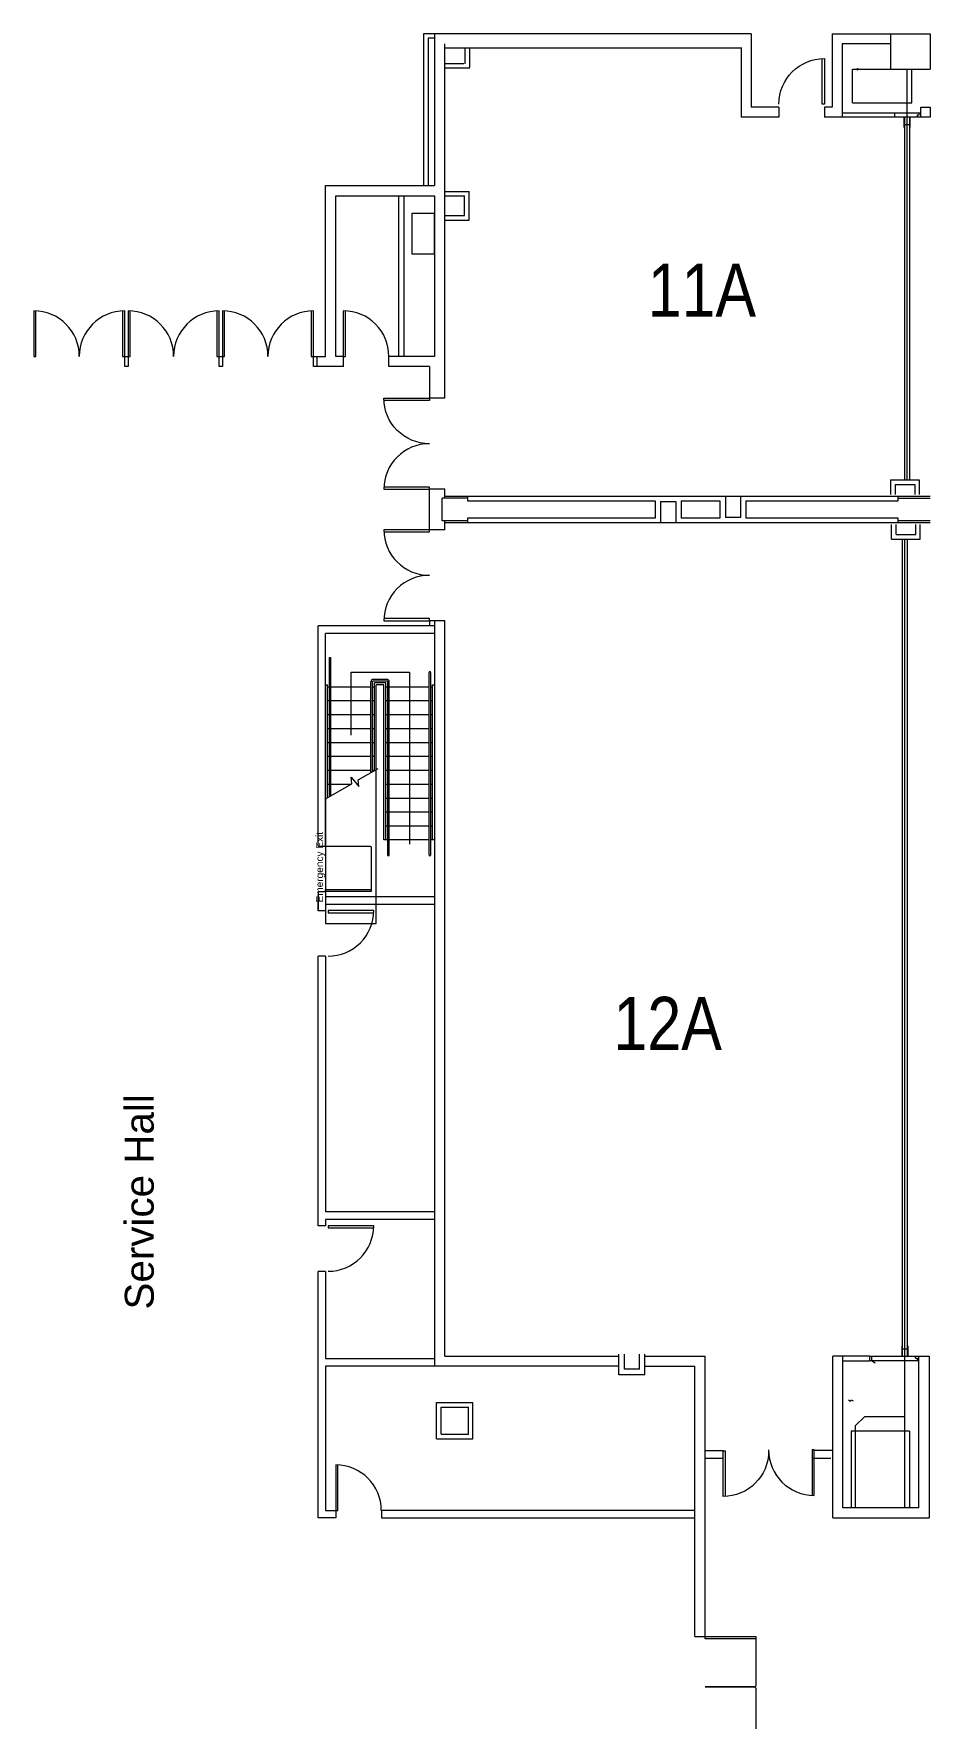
# Model space of a CAD drawing. Header units: inches. Extents: x -3410 to 5259, y -1080 to 3208.
# Drawn here: x 1470 to 2178, y 1185 to 2517 of the extents above; entities that cross this region are included whole.
import ezdxf

# ---------------------------------------------------------------- set-up
doc = ezdxf.new("R2010")
doc.units = ezdxf.units.IN
doc.header["$LTSCALE"] = 48
doc.header["$MEASUREMENT"] = 0
for name, color, linetype, lineweight in [('Venue-Airwalls', 7, 'Continuous', 5), ('Venue-Fire Apparatus and Text', 7, 'Continuous', 5), ('Venue-Text', 5, 'Continuous', 5), ('Venue-Text-Room ID', 5, 'Continuous', 5), ('Venue-Walls and Doors', 7, 'Continuous', 5)]:
    doc.layers.add(name, color=color, linetype=linetype, lineweight=lineweight)
doc.styles.add('Arial', font='Arial')
doc.styles.add('Arial Narrow', font='ARIALN.TTF')

# ---------------------------------------------------------------- blocks, each defined once
blk = doc.blocks.new('Group-22-1-1')
at = {"layer": 'Venue-Walls and Doors', "color": 7, "linetype": 'Continuous', "flags": 128}
blk.add_lwpolyline([(311.237, 679.77), (346.237, 679.77, -0.41421356), (347.237, 678.77), (347.237, 643.77), (311.237, 643.77), (311.237, 645.519), (347.237, 645.519)], format="xyb", dxfattribs=at)
blk = doc.blocks.new('Group-24-1-1')
at = {"layer": 'Venue-Walls and Doors', "color": 7, "linetype": 'Continuous', "flags": 128}
blk.add_lwpolyline([(355.239, 154.752, 0.41421356), (319.239, 190.752), (319.239, 154.752), (320.988, 154.752), (320.988, 190.752)], format="xyb", dxfattribs=at)
blk = doc.blocks.new('Group-32-1-1')
at = {"layer": 'Venue-Walls and Doors', "color": 7, "linetype": 'Continuous', "flags": 128}
blk.add_lwpolyline([(361.242, 1066.752), (361.242, 1066.753, 0.41420543), (325.243, 1102.753), (325.242, 1102.753), (325.242, 1066.753), (326.991, 1066.753), (326.992, 1102.753)], format="xyb", dxfattribs=at)
blk = doc.blocks.new('Group-33-1-1')
at = {"layer": 'Venue-Walls and Doors', "color": 7, "linetype": 'Continuous', "flags": 128}
blk.add_lwpolyline([(357.239, 927.995), (393.239, 927.995), (393.239, 929.744), (357.239, 929.745), (357.239, 929.744, 0.41420543), (393.238, 893.744), (393.239, 893.744, 0.4142217), (357.239, 857.745), (393.239, 857.744), (393.239, 859.494), (357.239, 859.494)], format="xyb", dxfattribs=at)
blk = doc.blocks.new('Group-34-1-1')
at = {"layer": 'Venue-Walls and Doors', "color": 7, "linetype": 'Continuous', "flags": 128}
blk.add_lwpolyline([(313.239, 592.745, 0.4142217), (349.238, 628.745), (313.238, 628.745), (313.238, 626.996), (349.238, 626.996)], format="xyb", dxfattribs=at)
blk = doc.blocks.new('Group-63-1')
at = {"layer": 'Venue-Walls and Doors', "color": 7, "linetype": 'Continuous', "flags": 128}
blk.add_lwpolyline([(150.989, 1102.75), (150.989, 1066.75), (152.738, 1066.75), (152.738, 1102.75, 0.41421356), (116.738, 1066.75, 0.41421356), (80.738, 1102.75), (80.738, 1066.75), (82.488, 1066.75), (82.488, 1102.75)], format="xyb", dxfattribs=at)
blk = doc.blocks.new('Group-64-1')
at = {"layer": 'Venue-Walls and Doors', "color": 7, "linetype": 'Continuous', "flags": 128}
blk.add_lwpolyline([(225.489, 1102.75), (225.489, 1066.75), (227.238, 1066.75), (227.238, 1102.75, 0.41421356), (191.238, 1066.75, 0.41421356), (155.238, 1102.75), (155.238, 1066.75), (156.988, 1066.75), (156.988, 1102.75)], format="xyb", dxfattribs=at)
blk = doc.blocks.new('Group-65-1')
at = {"layer": 'Venue-Walls and Doors', "color": 7, "linetype": 'Continuous', "flags": 128}
blk.add_lwpolyline([(299.989, 1102.75), (299.989, 1066.75), (301.738, 1066.75), (301.738, 1102.75, 0.41421356), (265.738, 1066.75, 0.41421356), (229.738, 1102.75), (229.738, 1066.75), (231.488, 1066.75), (231.488, 1102.75)], format="xyb", dxfattribs=at)
blk = doc.blocks.new('Group-68-1')
at = {"layer": 'Venue-Walls and Doors', "color": 7, "linetype": 'Continuous', "flags": 128}
blk.add_lwpolyline([(650.918, 53.305), (610.918, 53.305), (610.918, 55.249), (650.918, 55.249), (650.918, 16.249, -0.41421356), (649.918, 15.249), (610.918, 15.249), (649.918, 15.249, -0.41421356), (650.918, 14.249), (650.918, -24.751), (610.918, -24.751), (610.918, -22.807), (650.918, -22.807)], format="xyb", dxfattribs=at)
blk = doc.blocks.new('Group-168-1')
at = {"layer": 'Venue-Walls and Doors', "color": 7, "linetype": 'Continuous', "flags": 128}
blk.add_lwpolyline([(313.239, 343.745, 0.41421356), (349.239, 379.745), (313.239, 379.745), (313.239, 377.996), (349.239, 377.996)], format="xyb", dxfattribs=at)
blk = doc.blocks.new('Group-241-1')
at = {"layer": 'Venue-Walls and Doors', "color": 7, "linetype": 'Continuous', "flags": 128}
blk.add_lwpolyline([(669.238, 1266.123), (669.238, 1266.124, -0.41420543), (705.237, 1302.124), (705.238, 1302.124), (705.238, 1266.124), (703.488, 1266.124), (703.488, 1302.124)], format="xyb", dxfattribs=at)
blk = doc.blocks.new('Group-243-1')
at = {"layer": 'Venue-Walls and Doors', "color": 7, "linetype": 'Continuous', "flags": 128}
blk.add_lwpolyline([(393.239, 997.754, -0.41421356), (357.239, 1033.754), (393.239, 1033.754), (393.239, 1032.005), (357.239, 1032.005)], format="xyb", dxfattribs=at)
blk = doc.blocks.new('Group-244-1')
at = {"layer": 'Venue-Walls and Doors', "color": 7, "linetype": 'Continuous', "flags": 128}
blk.add_lwpolyline([(393.239, 997.754, 0.41421356), (357.239, 961.754), (393.239, 961.754), (393.239, 963.503), (357.239, 963.503)], format="xyb", dxfattribs=at)
blk = doc.blocks.new('Group-246-1')
at = {"layer": 'Venue-Walls and Doors', "color": 7, "linetype": 'Continuous', "flags": 128}
blk.add_lwpolyline([(661.128, 201.748, -0.41421356), (625.128, 165.748), (625.128, 201.748), (626.878, 201.748), (626.878, 165.748)], format="xyb", dxfattribs=at)
blk = doc.blocks.new('Group-247-1')
at = {"layer": 'Venue-Walls and Doors', "color": 7, "linetype": 'Continuous', "flags": 128}
blk.add_lwpolyline([(661.128, 202.623, 0.41421356), (697.128, 166.623), (697.128, 202.623), (695.378, 202.623), (695.378, 166.623)], format="xyb", dxfattribs=at)

msp = doc.modelspace()

# ---------------------------------------------------------------- linework, layer by layer
at = {"layer": 'Venue-Airwalls', "linetype": 'Continuous'}
for p, q in [((2159.2, 2488.7), (2159.2, 2164.1)), ((2157.2, 2450.7), (2157.2, 2164.1)), ((2161.2, 2450.7), (2161.2, 2164.1)), ((2155.7, 1471.8), (2155.7, 2117.4)), ((2157.7, 1351.8), (2157.7, 2117.4)), ((2159.7, 1471.8), (2159.7, 2117.4)), ((2155.2, 1479.8), (2155.2, 1471.8)), ((2160.2, 1471.8), (2160.2, 1479.8)), ((2155.7, 1477.6), (2159.7, 1477.6))]:
    msp.add_line(p, q, dxfattribs=at)
at = {"layer": 'Venue-Walls and Doors', "linetype": 'Continuous'}
for p, q in [((2036.2, 2516.7), (1777.4, 2516.7)), ((1777.4, 2516.7), (1777.4, 2396.7)), ((1786.2, 2516.7), (1786.2, 2396.7)), ((2036.2, 2516.7), (2036.2, 2458.7)), ((2100.2, 2516.7), (2100.2, 2458.7)), ((2100.2, 2516.7), (2177.7, 2516.7)), ((2146.2, 2516.7), (2146.2, 2488.7)), ((2177.7, 2516.7), (2177.7, 2488.7)), ((1786.2, 2513.1), (1781.1, 2513.1)), ((1781.1, 2513.1), (1781.1, 2396.7)), ((1794.2, 2228.8), (1794.2, 2508.7)), ((2028.2, 2505.2), (1794.2, 2505.2)), ((1810.4, 2493), (1810.4, 2505.2)), ((1814, 2490.2), (1814, 2505.2)), ((2028.2, 2505.9), (2028.2, 2450.7)), ((2146.2, 2508.7), (2108.2, 2508.7)), ((2108.2, 2508.7), (2108.2, 2450.7)), ((1809.4, 2493), (1794.2, 2493)), ((1814, 2489.4), (1794.2, 2489.4)), ((2116.3, 2488.6), (2147.7, 2488.7)), ((2116.3, 2462.1), (2116.3, 2488.6)), ((2146.2, 2488.7), (2177.7, 2488.7)), ((2163, 2462.1), (2163, 2488.7)), ((2058.2, 2450.7), (2028.2, 2450.7)), ((2058.2, 2458.7), (2036.2, 2458.7)), ((2058.2, 2458.7), (2058.2, 2450.7)), ((2100.2, 2458.7), (2094.2, 2458.7)), ((2094.2, 2458.7), (2094.2, 2450.7)), ((2177.7, 2450.7), (2094.2, 2450.7)), ((2108.2, 2454.2), (2170.3, 2454.2)), ((2116.3, 2462.1), (2163, 2462.1)), ((2149.8, 2450.7), (2149.8, 2454.2)), ((2156.7, 2450.7), (2156.7, 2442.7)), ((2161.7, 2442.7), (2161.7, 2450.7)), ((2167.5, 2450.7), (2167.5, 2452.5)), ((2167.5, 2452.5), (2168.8, 2452.5)), ((2168.8, 2452.5), (2168.8, 2454.2)), ((2170.3, 2458.7), (2177.7, 2458.7)), ((2170.3, 2450.7), (2170.3, 2458.7)), ((2177.7, 2458.7), (2177.7, 2450.7)), ((2161.2, 2444.7), (2157.2, 2444.7)), ((1700.2, 2261.7), (1700.2, 2396.8)), ((1700.2, 2396.7), (1786.2, 2396.7)), ((1708.2, 2388.7), (1786.2, 2388.7)), ((1708.2, 2261.7), (1708.2, 2388.7)), ((1757.9, 2261.7), (1757.9, 2388.7)), ((1762.2, 2261.7), (1762.2, 2388.7)), ((1786.2, 2388.7), (1786.2, 2371.7)), ((1794.2, 2392.1), (1813.5, 2392.1)), ((1794.2, 2388.5), (1809.9, 2388.5)), ((1809.9, 2373), (1809.9, 2388.5)), ((1813.5, 2369.4), (1813.5, 2392.1)), ((1786.2, 2372.7), (1786.2, 2261.7)), ((1794.2, 2373), (1809.9, 2373)), ((1794.2, 2369.4), (1813.5, 2369.4)), ((1693.2, 2261.7), (1693.2, 2253.7)), ((1714.2, 2261.7), (1708.2, 2261.7)), ((1714.2, 2253.7), (1714.2, 2261.8)), ((1750.2, 2253.7), (1750.2, 2261.8)), ((1786.2, 2261.7), (1750.2, 2261.7)), ((1782.2, 2253.7), (1750.2, 2253.7)), ((1782.2, 2253.7), (1782.2, 2228.8)), ((1790.2, 2228.8), (1782.2, 2228.8)), ((1794.2, 2228.8), (1782.2, 2228.8)), ((1782.2, 2124.7), (1782.2, 2156.8)), ((1794.2, 2156.8), (1782.2, 2156.8)), ((1794.2, 2149.6), (1794.2, 2156.8)), ((2146.3, 2164.1), (2169, 2164.1)), ((2146.3, 2164.1), (2146.3, 2152.7)), ((2149.9, 2160.5), (2165.4, 2160.5)), ((2149.9, 2160.5), (2149.9, 2152.7)), ((2165.4, 2160.5), (2165.4, 2152.7)), ((2169, 2164.1), (2169, 2152.7)), ((1812.2, 2149.6), (1792.2, 2149.6)), ((1792.2, 2131.9), (1792.2, 2149.6)), ((1794.2, 2151.2), (2177.7, 2151.2)), ((1812.2, 2151.2), (1812.2, 2147.6)), ((1812.2, 2147.6), (1960.4, 2147.6)), ((1960.4, 2147.6), (1960.4, 2133.9)), ((1964.7, 2147), (1964.7, 2130.2)), ((1964.7, 2147), (1976.7, 2147)), ((1976.7, 2147), (1976.7, 2130.2)), ((1980.9, 2147.6), (1980.9, 2133.9)), ((1980.9, 2147.6), (2011.6, 2147.6)), ((2011.6, 2147.6), (2011.6, 2133.9)), ((2015.9, 2151.2), (2015.9, 2134.5)), ((2027.9, 2151.2), (2027.9, 2134.5)), ((2032.1, 2147.6), (2032.1, 2133.9)), ((2032.1, 2147.6), (2152.2, 2147.6)), ((2152.2, 2147.6), (2152.2, 2151.2)), ((2152.2, 2149.6), (2177.7, 2149.6)), ((1812.2, 2131.9), (1792.2, 2131.9)), ((1794.2, 2124.7), (1794.2, 2131.9)), ((2177.7, 2130.2), (1794.2, 2130.2)), ((1812.2, 2133.9), (1812.2, 2130.2)), ((1960.4, 2133.9), (1812.2, 2133.9)), ((2011.6, 2133.9), (1980.9, 2133.9)), ((2027.9, 2134.5), (2015.9, 2134.5)), ((2152.2, 2133.9), (2032.1, 2133.9)), ((2152.2, 2130.2), (2152.2, 2133.9)), ((2177.7, 2131.9), (2152.2, 2131.9)), ((1794.2, 2124.7), (1782.2, 2124.7)), ((2147.1, 2117.4), (2147.1, 2128.8)), ((2147.1, 2117.4), (2169.8, 2117.4)), ((2150.7, 2121), (2150.7, 2128.8)), ((2150.7, 2121), (2166.2, 2121)), ((2166.2, 2121), (2166.2, 2128.8)), ((2169.8, 2117.4), (2169.8, 2128.8)), ((1790.2, 2052.7), (1782.2, 2052.7)), ((1794.2, 2052.7), (1782.2, 2052.7)), ((1782.2, 2052.7), (1782.2, 2048.7)), ((1786.2, 2052.7), (1786.2, 1463.8)), ((1794.2, 1471.8), (1794.2, 2052.7)), ((1786.2, 2048.7), (1694.2, 2048.7)), ((1694.2, 1874.8), (1694.2, 2048.7)), ((1786.2, 2042.7), (1700.2, 2042.7)), ((1700.2, 1874.8), (1700.2, 2042.7)), ((1786.2, 2042.7), (1702.7, 2042.7)), ((1703.2, 2023.7), (1704.4, 2023.7)), ((1703.2, 1913.8), (1703.2, 2023.7)), ((1704.4, 1914.5), (1704.4, 2023.7)), ((1781.9, 1867.7), (1781.9, 2012)), ((1783.2, 1867.7), (1783.2, 2012)), ((1700.2, 2002.3), (1701.7, 2002.3)), ((1701.7, 1912.9), (1701.7, 2002.3)), ((1701.7, 2000.7), (1703.2, 2000.7)), ((1704.4, 2000.7), (1735.9, 2000.7)), ((1735.9, 1932.7), (1735.9, 2004.5)), ((1737.2, 1933.4), (1737.2, 2004.7)), ((1737.2, 2000.7), (1738.7, 2000.7)), ((1748.7, 2005.2), (1737.7, 2005.2)), ((1748.4, 2006.5), (1737.9, 2006.5)), ((1747.7, 2003.7), (1738.7, 2003.7)), ((1738.7, 1934.3), (1738.7, 2003.7)), ((1740.2, 1935.2), (1740.2, 2002.2)), ((1746.2, 2002.2), (1740.2, 2002.2)), ((1746.2, 1879.7), (1746.2, 2002.2)), ((1747.7, 1879.7), (1747.7, 2003.7)), ((1747.7, 2000.7), (1749.2, 2000.7)), ((1749.2, 1867.7), (1749.2, 2004.7)), ((1750.4, 1867.7), (1750.4, 2004.5)), ((1750.4, 2000.7), (1781.9, 2000.7)), ((1783.2, 2000.7), (1784.7, 2000.7)), ((1784.6, 2002.3), (1786.1, 2002.3)), ((1784.7, 1879.7), (1784.7, 2002.3)), ((1701.7, 1989.7), (1703.2, 1989.7)), ((1704.4, 1989.7), (1735.9, 1989.7)), ((1737.2, 1989.7), (1738.7, 1989.7)), ((1747.7, 1989.7), (1749.2, 1989.7)), ((1750.4, 1989.7), (1781.9, 1989.7)), ((1783.2, 1989.7), (1784.7, 1989.7)), ((1701.7, 1978.7), (1703.2, 1978.7)), ((1704.4, 1978.7), (1735.9, 1978.7)), ((1737.2, 1978.7), (1738.7, 1978.7)), ((1747.7, 1978.7), (1749.2, 1978.7)), ((1750.4, 1978.7), (1781.9, 1978.7)), ((1783.2, 1978.7), (1784.7, 1978.7)), ((1701.7, 1967.7), (1703.2, 1967.7)), ((1704.4, 1967.7), (1735.9, 1967.7)), ((1737.2, 1967.7), (1738.7, 1967.7)), ((1747.7, 1967.7), (1749.2, 1967.7)), ((1750.4, 1967.7), (1781.9, 1967.7)), ((1783.2, 1967.7), (1784.7, 1967.7)), ((1701.7, 1956.7), (1703.2, 1956.7)), ((1701.7, 1945.7), (1703.2, 1945.7)), ((1704.4, 1956.7), (1735.9, 1956.7)), ((1704.4, 1945.7), (1735.9, 1945.7)), ((1737.2, 1956.7), (1738.7, 1956.7)), ((1737.2, 1945.7), (1738.7, 1945.7)), ((1747.7, 1956.7), (1749.2, 1956.7)), ((1747.7, 1945.7), (1749.2, 1945.7)), ((1750.4, 1956.7), (1781.9, 1956.7)), ((1750.4, 1945.7), (1781.9, 1945.7)), ((1783.2, 1956.7), (1784.7, 1956.7)), ((1783.2, 1945.7), (1784.7, 1945.7)), ((1701.7, 1934.7), (1703.2, 1934.7)), ((1704.4, 1934.7), (1735.9, 1934.7)), ((1737.2, 1934.7), (1737.9, 1934.7)), ((1747.7, 1934.7), (1749.2, 1934.7)), ((1750.4, 1934.7), (1781.9, 1934.7)), ((1783.2, 1934.7), (1784.7, 1934.7)), ((1701.7, 1923.7), (1703.2, 1923.7)), ((1704.4, 1923.7), (1720.4, 1923.7)), ((1725, 1923.7), (1726.3, 1923.7)), ((1747.7, 1923.7), (1749.2, 1923.7)), ((1750.4, 1923.7), (1781.9, 1923.7)), ((1783.2, 1923.7), (1784.7, 1923.7)), ((1747.7, 1912.7), (1749.2, 1912.7)), ((1750.4, 1912.7), (1781.9, 1912.7)), ((1783.2, 1912.7), (1784.7, 1912.7)), ((1747.7, 1901.7), (1749.2, 1901.7)), ((1747.7, 1890.7), (1749.2, 1890.7)), ((1750.4, 1901.7), (1781.9, 1901.7)), ((1750.4, 1890.7), (1781.9, 1890.7)), ((1783.2, 1901.7), (1784.7, 1901.7)), ((1783.2, 1890.7), (1784.7, 1890.7)), ((1749.2, 1879.7), (1746.2, 1879.7)), ((1781.9, 1879.7), (1750.4, 1879.7)), ((1786.2, 1879.7), (1783.2, 1879.7)), ((1694.2, 1874.8), (1700.2, 1874.8)), ((1694.2, 1838.8), (1700.2, 1838.8)), ((1694.2, 1838.8), (1694.2, 1835.9)), ((1700.2, 1838.8), (1700.2, 1834.7)), ((1694.2, 1835.9), (1694.2, 1823.7)), ((1694.2, 1823.7), (1694.2, 1835.7)), ((1786.2, 1834.7), (1700.2, 1834.7)), ((1700.2, 1828.7), (1700.2, 1823.7)), ((1786.2, 1828.7), (1700.2, 1828.7)), ((1700.2, 1823.7), (1694.2, 1823.7)), ((1700.2, 1787.7), (1694.2, 1787.7)), ((1694.2, 1574.7), (1694.2, 1787.7)), ((1700.2, 1787.7), (1700.2, 1585.7)), ((1786.2, 1585.7), (1700.2, 1585.7)), ((1700.2, 1574.7), (1694.2, 1574.7)), ((1786.2, 1579.7), (1700.2, 1579.7)), ((1700.2, 1579.7), (1700.2, 1574.7)), ((1694.2, 1343.8), (1694.2, 1538.7)), ((1700.2, 1538.7), (1694.2, 1538.7)), ((1700.2, 1538.7), (1700.2, 1469.8)), ((1700.2, 1469.8), (1786.2, 1469.8)), ((1794.2, 1471.8), (1931.8, 1471.8)), ((1931.8, 1457), (1931.8, 1473.3)), ((1936.1, 1461.3), (1936.1, 1473.3)), ((1948.1, 1461.3), (1948.1, 1473.3)), ((1952.3, 1457), (1952.3, 1473.3)), ((1952.3, 1471.8), (1999.8, 1471.8)), ((1999.8, 1250.2), (1999.8, 1471.8)), ((2100.7, 1343.8), (2100.7, 1471.8)), ((2129.7, 1471.8), (2100.7, 1471.8)), ((2108.7, 1351.8), (2108.7, 1471.8)), ((2129.7, 1467.8), (2108.7, 1467.8)), ((2129.7, 1471.8), (2129.7, 1467.8)), ((2129.7, 1471.8), (2168.7, 1471.8)), ((2129.7, 1468.3), (2168.7, 1468.3)), ((2131.2, 1471.8), (2131.2, 1468.3)), ((2131.2, 1468.3), (2134.2, 1466.5)), ((2165.9, 1470), (2165.9, 1471.8)), ((2165.9, 1470), (2167.2, 1470)), ((2167.2, 1470), (2167.2, 1468.3)), ((2168.7, 1351.8), (2168.7, 1471.8)), ((2168.7, 1471.8), (2176.7, 1471.8)), ((2176.7, 1471.8), (2176.7, 1343.8)), ((1700.2, 1463.8), (1700.2, 1349.8)), ((1931.8, 1463.8), (1700.2, 1463.8)), ((1952.3, 1457), (1931.8, 1457)), ((1948.1, 1461.3), (1936.1, 1461.3)), ((1952.3, 1463.8), (1991.8, 1463.8)), ((1991.8, 1250.2), (1991.8, 1463.8)), ((1787.8, 1435.1), (1816.5, 1435.1)), ((1787.8, 1406.4), (1787.8, 1435.1)), ((1791.4, 1431.5), (1812.9, 1431.5)), ((1791.4, 1410), (1791.4, 1431.5)), ((1812.9, 1410), (1812.9, 1431.5)), ((1816.5, 1406.4), (1816.5, 1435.1)), ((2113.2, 1437.1), (2114.7, 1436.2)), ((2114.7, 1436.2), (2115.3, 1437.3)), ((2115.3, 1437.3), (2116.8, 1436.4)), ((2115.2, 1412.3), (2115.2, 1351.8)), ((2161.2, 1412.3), (2115.2, 1412.3)), ((2118.7, 1416.8), (2125.7, 1423.8)), ((2118.7, 1351.8), (2118.7, 1416.8)), ((2157.7, 1423.8), (2125.7, 1423.8)), ((2161.2, 1412.3), (2161.2, 1351.8)), ((1787.8, 1406.4), (1816.5, 1406.4)), ((1791.4, 1410), (1812.9, 1410)), ((2014.1, 1396.9), (1999.8, 1396.9)), ((2014.1, 1390.9), (1999.8, 1390.9)), ((2099.1, 1390.9), (2084.9, 1390.9)), ((2086.1, 1397.4), (2100.7, 1397.4)), ((1700.2, 1349.8), (1708.2, 1349.8)), ((1708.2, 1349.8), (1708.2, 1343.8)), ((1744.2, 1349.8), (1744.2, 1343.8)), ((1991.8, 1349.8), (1744.2, 1349.8)), ((2168.7, 1351.8), (2108.7, 1351.8)), ((1708.2, 1343.8), (1694.2, 1343.8)), ((1744.2, 1343.8), (1991.8, 1343.8)), ((2100.7, 1343.8), (2176.7, 1343.8)), ((1991.8, 1250.2), (1999.8, 1250.2))]:
    msp.add_line(p, q, dxfattribs=at)
at = {"layer": 'Venue-Walls and Doors', "linetype": 'Continuous', "flags": 128}
msp.add_lwpolyline([(2120.7, 2488.6, 0.668179), (2119.8, 2489, 0.668179), (2120.2, 2488.1)], format="xyb", dxfattribs=at)
for points in [[(1768.2, 2374.7), (1768.2, 2342.7), (1786.2, 2342.7), (1786.2, 2374.7)], [(1544.2, 2253.7), (1541.7, 2253.7), (1541.7, 2261.7), (1544.2, 2261.7)], [(1618.7, 2253.7), (1616.2, 2253.7), (1616.2, 2261.7), (1618.7, 2261.7)]]:
    msp.add_lwpolyline(points, close=True, dxfattribs=at)
for points in [[(1714.2, 2253.7), (1690.7, 2253.7), (1690.7, 2261.7), (1700.2, 2261.7)], [(1720.3, 1962.4), (1720.3, 2012.2), (1766.4, 2012.2), (1766.4, 1876.3)], [(1700.2, 1912), (1720.8, 1924), (1720.3, 1929.2), (1726.5, 1921.9), (1726, 1927), (1741.7, 1936.1)], [(1700.2, 1912), (1700.2, 1813.7), (1740.2, 1813.7), (1740.2, 1935.2)]]:
    msp.add_lwpolyline(points, dxfattribs=at)
at = {"layer": 'Venue-Walls and Doors', "linetype": 'Continuous'}
for centre, radius, start, end in [((1782.5, 2012), 0.625, 0, 180), ((1737.9, 2004.5), 2, 90, 180), ((1737.7, 2004.7), 0.5, 90, 180), ((1748.4, 2004.5), 2, 0, 90), ((1748.7, 2004.7), 0.5, 0, 90), ((1749.8, 1867.7), 0.625, 180, 0), ((1782.5, 1867.7), 0.625, 180, 359.9083)]:
    msp.add_arc(centre, radius, start, end, dxfattribs=at)

# ---------------------------------------------------------------- block references
at = {"layer": 'Venue-Walls and Doors'}
for name in ['Group-241-1', 'Group-63-1', 'Group-64-1', 'Group-65-1', 'Group-32-1-1', 'Group-243-1', 'Group-244-1', 'Group-33-1-1', 'Group-22-1-1', 'Group-34-1-1', 'Group-168-1', 'Group-24-1-1', 'Group-246-1', 'Group-247-1', 'Group-68-1']:
    msp.add_blockref(name, (1388.9, 1195), dxfattribs=at)

# ---------------------------------------------------------------- texts
at = {"layer": 'Venue-Fire Apparatus and Text', "color": 1, "transparency": 33554687, "insert": (1699.9, 1830.2), "char_height": 5.708, "attachment_point": 7, "rotation": 90, "line_spacing_factor": 0.970891, "style": 'Arial'}
msp.add_mtext('Emergency Exit', dxfattribs=at)
at = {"layer": 'Venue-Text', "insert": (1553.2, 1593.6), "char_height": 22.833, "attachment_point": 5, "rotation": 90, "line_spacing_factor": 0.970891, "style": 'Arial'}
msp.add_mtext('Service Hall', dxfattribs=at)
at = {"layer": 'Venue-Text-Room ID', "char_height": 42, "attachment_point": 1, "line_spacing_factor": 0.972647, "style": 'Arial Narrow'}
for s, insert in [('11A', (1954.5, 2335.1)), ('12A', (1927.5, 1755.6))]:
    msp.add_mtext(s, dxfattribs=dict(at, insert=insert))

doc.saveas('drawing.dxf')
